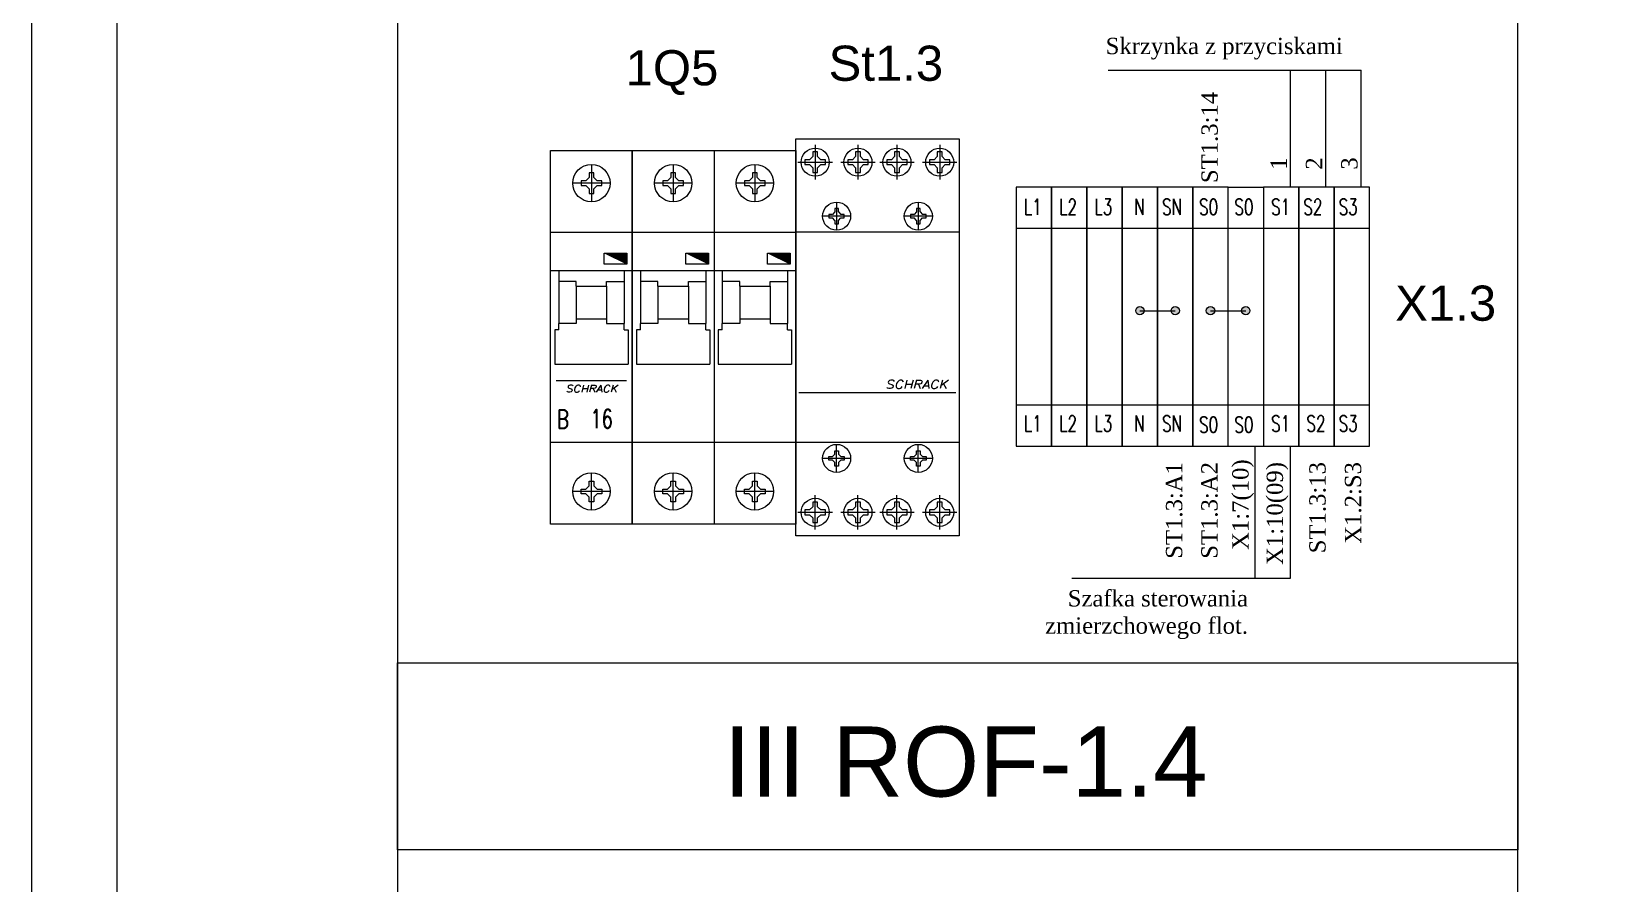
# Model space of a CAD drawing. Header units: millimetres. Extents: x 5687 to 64392, y -1898 to 18483.
# Drawn here: x 52484 to 57239, y 5592 to 8163 of the extents above; entities that cross this region are included whole.
import ezdxf
from ezdxf.enums import TextEntityAlignment as Align

# ---------------------------------------------------------------- set-up
doc = ezdxf.new("R2010")
doc.units = ezdxf.units.MM
doc.header["$LTSCALE"] = 0.3
doc.layers.get('0').update_dxf_attribs({"linetype": 'CONTINUOUS'})
doc.styles.add('Annotative', font='ARIAL.TTF')
doc.styles.add('logo', font='romand.shx', dxfattribs={"oblique": 15, "height": 1.5})
doc.styles.add('OPIS', font='simplex.shx', dxfattribs={"width": 0.7, "height": 4})
doc.styles.get("Standard").update_dxf_attribs({"font": 'romans.shx', "width": 0.7})

msp = doc.modelspace()

# ---------------------------------------------------------------- hatches: boundary and pattern name
at = {"lineweight": 9}
h = msp.add_hatch(dxfattribs=at)
h.set_pattern_fill('ANSI31', color=256, scale=3.522750000000001, angle=45, style=0)
h.set_pattern_definition([(90, (983225164.7864808, 997998260.6093762), (-11.18473125, 2.346622895998962e-15), [])])
h.paths.add_polyline_path([(54211.72962640188, 7494.161510584937), (54211.72962640188, 7460.825534162151), (54279.90345729757, 7460.825534162151), (54279.90345729757, 7494.161510584937)])
h = msp.add_hatch(dxfattribs=at)
h.set_pattern_fill('ANSI31', color=256, scale=3.522750000000001, angle=45, style=0)
h.set_pattern_definition([(90, (983225411.3789808, 997998260.6093762), (-11.18473125, 2.346622895998962e-15), [])])
h.paths.add_polyline_path([(54458.32212640214, 7494.161510584937), (54458.32212640214, 7460.825534162151), (54526.49595729736, 7460.825534162151), (54526.49595729736, 7494.161510584937)])
h = msp.add_hatch(dxfattribs=at)
h.set_pattern_fill('ANSI31', color=256, scale=3.522750000000001, angle=45, style=0)
h.set_pattern_definition([(90, (983225657.9714807, 997998260.6093762), (-11.18473125, 2.346622895998962e-15), [])])
h.paths.add_polyline_path([(54704.91462640217, 7494.161510584937), (54704.91462640217, 7460.825534162151), (54773.08845729762, 7460.825534162151), (54773.08845729762, 7494.161510584937)])
h = msp.add_hatch(color=256, dxfattribs=at)
h.dxf.hatch_style = 1
h.paths.add_polyline_path([(55815.51746804322, 7320.434425691793, 1), (55840.77716911383, 7320.434425691793, 1)])
h.paths.add_polyline_path([(55922.04542804309, 7320.434425691793, 1), (55947.30512911369, 7320.434425691793, 1)])
h = msp.add_hatch(color=256, dxfattribs=at)
h.dxf.hatch_style = 1
h.paths.add_polyline_path([(56028.57338804295, 7320.434425691793, 1), (56053.83308911402, 7320.434425691793, 1)])
h.paths.add_polyline_path([(56135.10134804327, 7320.434425691793, 1), (56160.36104911388, 7320.434425691793, 1)])

# ---------------------------------------------------------------- linework, layer by layer
for p, q in [((55732.27004598486, 8046.539089993257), (56495.82850773828, 8046.539089993257)), ((56282.77258773855, 7693.269471715143), (56282.77258773855, 8046.539089993257)), ((56389.30054773841, 7693.269471715143), (56389.30054773841, 8046.539089993257)), ((56495.82850773828, 7693.269471715143), (56495.82850773828, 8046.539089993257)), ((54049.89976045451, 6676.607651966242), (54049.89976045451, 7803.887651966241)), ((54049.89976045451, 7803.887651966241), (54296.49226045454, 7803.887651966241)), ((54296.49226045454, 7803.887651966241), (54296.49226045454, 6676.607651966242)), ((54296.49226045454, 6676.607651966242), (54296.49226045454, 7803.887651966241)), ((54296.49226045454, 7803.887651966241), (54543.08476045434, 7803.887651966241)), ((54543.08476045434, 7803.887651966241), (54543.08476045434, 6676.607651966242)), ((54543.08476045434, 7803.887651966241), (54789.6772604546, 7803.887651966241)), ((54789.6772604546, 7803.887651966241), (54789.6772604546, 6676.607651966242)), ((54841.22249885308, 7799.316026220647), (54841.22249885308, 7785.271096654691)), ((54848.47936386112, 7799.316026220647), (54841.22249885308, 7799.316026220647)), ((54848.47936386112, 7820.413133054466), (54848.47936386112, 7716.218519722806)), ((54855.73622865984, 7799.316026220647), (54848.47936386112, 7799.316026220647)), ((54855.73622865984, 7785.271096864668), (54855.73622865984, 7799.316026220647)), ((54970.21079203914, 7799.316026220647), (54970.21079203914, 7785.271096654691)), ((54977.46765704764, 7799.316026220647), (54970.21079203914, 7799.316026220647)), ((54977.46765704764, 7820.413133054466), (54977.46765704764, 7716.218519722806)), ((54984.7245218459, 7799.316026220647), (54977.46765704764, 7799.316026220647)), ((54984.7245218459, 7785.271096864668), (54984.7245218459, 7799.316026220647)), ((55087.81499885287, 7799.316026220647), (55087.81499885287, 7785.271096654691)), ((55095.07186386138, 7799.316026220647), (55087.81499885287, 7799.316026220647)), ((55095.07186386138, 7820.413133054466), (55095.07186386138, 7716.218519722806)), ((55102.32872865986, 7799.316026220647), (55095.07186386138, 7799.316026220647)), ((55102.32872865986, 7785.271096864668), (55102.32872865986, 7799.316026220647)), ((55216.80329203894, 7799.316026220647), (55216.80329203894, 7785.271096654691)), ((55224.06015704744, 7799.316026220647), (55216.80329203894, 7799.316026220647)), ((55224.06015704744, 7820.413133054466), (55224.06015704744, 7716.218519722806)), ((55231.31702184593, 7799.316026220647), (55224.06015704744, 7799.316026220647)), ((55231.31702184593, 7785.271096864668), (55231.31702184593, 7799.316026220647)), ((54173.19601045418, 7761.61465196624), (54173.19601045418, 7648.886651966237)), ((54419.78851045444, 7761.61465196624), (54419.78851045444, 7648.886651966237)), ((54666.38101045424, 7761.61465196624), (54666.38101045424, 7648.886651966237)), ((54796.38205719562, 7768.315826388625), (54900.57667052708, 7768.315826388625)), ((54817.47916381908, 7775.572691397039), (54817.47916381908, 7768.315826388625)), ((54831.52409359519, 7775.572691397039), (54817.47916381908, 7775.572691397039)), ((54817.47916381908, 7768.315826388625), (54817.47916381908, 7761.058961380233)), ((54817.47916381908, 7761.058961380233), (54831.52409359519, 7761.058961380233)), ((54841.22249906309, 7785.271096864668), (54831.52409359519, 7775.572691397039)), ((54841.22249906309, 7751.360555912604), (54831.52409359519, 7761.058961380233)), ((54855.73622865984, 7785.271096864668), (54865.43463412751, 7775.572691397039)), ((54855.73622865984, 7751.360555912604), (54865.43463412751, 7761.058961380233)), ((54879.47956369314, 7775.572691397039), (54865.43463412751, 7775.572691397039)), ((54865.43463412751, 7761.058961380233), (54879.47956369314, 7761.058961380233)), ((54879.47956369314, 7768.315826388625), (54879.47956369314, 7775.572691397039)), ((54879.47956369314, 7761.058961380233), (54879.47956369314, 7768.315826388625)), ((54925.37035038191, 7768.315826388625), (55029.56496371314, 7768.315826388625)), ((54946.46745700584, 7775.572691397039), (54946.46745700584, 7768.315826388625)), ((54960.51238678125, 7775.572691397039), (54946.46745700584, 7775.572691397039)), ((54946.46745700584, 7768.315826388625), (54946.46745700584, 7761.058961380233)), ((54946.46745700584, 7761.058961380233), (54960.51238678125, 7761.058961380233)), ((54970.21079224916, 7785.271096864668), (54960.51238678125, 7775.572691397039)), ((54970.21079224916, 7751.360555912604), (54960.51238678125, 7761.058961380233)), ((54984.7245218459, 7785.271096864668), (54994.42292731357, 7775.572691397039)), ((54984.7245218459, 7751.360555912604), (54994.42292731357, 7761.058961380233)), ((55008.46785687967, 7775.572691397039), (54994.42292731357, 7775.572691397039)), ((54994.42292731357, 7761.058961380233), (55008.46785687967, 7761.058961380233)), ((55008.46785687967, 7768.315826388625), (55008.46785687967, 7775.572691397039)), ((55008.46785687967, 7761.058961380233), (55008.46785687967, 7768.315826388625)), ((55042.97455719541, 7768.315826388625), (55147.16917052711, 7768.315826388625)), ((55064.07166381934, 7775.572691397039), (55064.07166381934, 7768.315826388625)), ((55078.11659359545, 7775.572691397039), (55064.07166381934, 7775.572691397039)), ((55064.07166381934, 7768.315826388625), (55064.07166381934, 7761.058961380233)), ((55064.07166381934, 7761.058961380233), (55078.11659359545, 7761.058961380233)), ((55087.81499906266, 7785.271096864668), (55078.11659359545, 7775.572691397039)), ((55087.81499906266, 7751.360555912604), (55078.11659359545, 7761.058961380233)), ((55102.32872865986, 7785.271096864668), (55112.0271341273, 7775.572691397039)), ((55102.32872865986, 7751.360555912604), (55112.0271341273, 7761.058961380233)), ((55126.0720636934, 7775.572691397039), (55112.0271341273, 7775.572691397039)), ((55112.0271341273, 7761.058961380233), (55126.0720636934, 7761.058961380233)), ((55126.0720636934, 7768.315826388625), (55126.0720636934, 7775.572691397039)), ((55126.0720636934, 7761.058961380233), (55126.0720636934, 7768.315826388625)), ((55171.96285038194, 7768.315826388625), (55276.1574637134, 7768.315826388625)), ((55193.0599570054, 7775.572691397039), (55193.0599570054, 7768.315826388625)), ((55207.10488678151, 7775.572691397039), (55193.0599570054, 7775.572691397039)), ((55193.0599570054, 7768.315826388625), (55193.0599570054, 7761.058961380233)), ((55193.0599570054, 7761.058961380233), (55207.10488678151, 7761.058961380233)), ((55216.80329224918, 7785.271096864668), (55207.10488678151, 7775.572691397039)), ((55216.80329224918, 7751.360555912604), (55207.10488678151, 7761.058961380233)), ((55231.31702184593, 7785.271096864668), (55241.01542731337, 7775.572691397039)), ((55231.31702184593, 7751.360555912604), (55241.01542731337, 7761.058961380233)), ((55255.06035687946, 7775.572691397039), (55241.01542731337, 7775.572691397039)), ((55241.01542731337, 7761.058961380233), (55255.06035687946, 7761.058961380233)), ((55255.06035687946, 7768.315826388625), (55255.06035687946, 7775.572691397039)), ((55255.06035687946, 7761.058961380233), (55255.06035687946, 7768.315826388625)), ((54229.5600104547, 7705.250651966253), (54116.83201045435, 7705.250651966253)), ((54156.24074018825, 7712.507516974645), (54142.19581062216, 7712.507516974645)), ((54142.19581062216, 7712.507516974645), (54142.19581062216, 7705.250651966253)), ((54142.19581062216, 7705.250651966253), (54142.19581062216, 7697.993786957839)), ((54165.93914565616, 7722.205922442274), (54156.24074018825, 7712.507516974645)), ((54165.93914565616, 7736.25085200823), (54165.93914565616, 7722.205922442274)), ((54173.19601045418, 7736.25085200823), (54165.93914565616, 7736.25085200823)), ((54180.45287546291, 7736.25085200823), (54173.19601045418, 7736.25085200823)), ((54180.45287546291, 7722.205922232297), (54180.45287546291, 7736.25085200823)), ((54180.4528752529, 7722.205922442274), (54190.15128072057, 7712.507516974645)), ((54204.19621049621, 7712.507516974645), (54190.15128072057, 7712.507516974645)), ((54204.19621049621, 7705.250651966253), (54204.19621049621, 7712.507516974645)), ((54204.19621049621, 7697.993786957839), (54204.19621049621, 7705.250651966253)), ((54476.1525104545, 7705.250651966253), (54363.42451045461, 7705.250651966253)), ((54402.83324018851, 7712.507516974645), (54388.78831062242, 7712.507516974645)), ((54388.78831062242, 7712.507516974645), (54388.78831062242, 7705.250651966253)), ((54388.78831062242, 7705.250651966253), (54388.78831062242, 7697.993786957839)), ((54412.53164565595, 7722.205922442274), (54402.83324018851, 7712.507516974645)), ((54412.53164565595, 7736.25085200823), (54412.53164565595, 7722.205922442274)), ((54419.78851045444, 7736.25085200823), (54412.53164565595, 7736.25085200823)), ((54427.04537546294, 7736.25085200823), (54419.78851045444, 7736.25085200823)), ((54427.04537546294, 7722.205922232297), (54427.04537546294, 7736.25085200823)), ((54427.04537525316, 7722.205922442274), (54436.74378072037, 7712.507516974645)), ((54450.78871049648, 7712.507516974645), (54436.74378072037, 7712.507516974645)), ((54450.78871049648, 7705.250651966253), (54450.78871049648, 7712.507516974645)), ((54450.78871049648, 7697.993786957839), (54450.78871049648, 7705.250651966253)), ((54722.74501045453, 7705.250651966253), (54610.01701045418, 7705.250651966253)), ((54635.38081062221, 7712.507516974645), (54635.38081062221, 7705.250651966253)), ((54649.42574018831, 7712.507516974645), (54635.38081062221, 7712.507516974645)), ((54635.38081062221, 7705.250651966253), (54635.38081062221, 7697.993786957839)), ((54659.12414565598, 7722.205922442274), (54649.42574018831, 7712.507516974645)), ((54666.38101045424, 7736.25085200823), (54659.12414565598, 7736.25085200823)), ((54659.12414565598, 7736.25085200823), (54659.12414565598, 7722.205922442274)), ((54673.63787546274, 7736.25085200823), (54666.38101045424, 7736.25085200823)), ((54673.63787546274, 7722.205922232297), (54673.63787546274, 7736.25085200823)), ((54673.63787525272, 7722.205922442274), (54683.33628072063, 7712.507516974645)), ((54697.38121049674, 7712.507516974645), (54683.33628072063, 7712.507516974645)), ((54697.38121049674, 7705.250651966253), (54697.38121049674, 7712.507516974645)), ((54697.38121049674, 7697.993786957839), (54697.38121049674, 7705.250651966253)), ((54841.22249885308, 7751.360556122581), (54841.22249885308, 7737.315626346648)), ((54841.22249885308, 7737.315626346648), (54848.47936386112, 7737.315626346648)), ((54848.47936386112, 7737.315626346648), (54855.73622865984, 7737.315626346648)), ((54855.73622865984, 7737.315626346648), (54855.73622865984, 7751.360555912604)), ((54970.21079203914, 7751.360556122581), (54970.21079203914, 7737.315626346648)), ((54970.21079203914, 7737.315626346648), (54977.46765704764, 7737.315626346648)), ((54977.46765704764, 7737.315626346648), (54984.7245218459, 7737.315626346648)), ((54984.7245218459, 7737.315626346648), (54984.7245218459, 7751.360555912604)), ((55087.81499885287, 7751.360556122581), (55087.81499885287, 7737.315626346648)), ((55087.81499885287, 7737.315626346648), (55095.07186386138, 7737.315626346648)), ((55095.07186386138, 7737.315626346648), (55102.32872865986, 7737.315626346648)), ((55102.32872865986, 7737.315626346648), (55102.32872865986, 7751.360555912604)), ((55216.80329203894, 7751.360556122581), (55216.80329203894, 7737.315626346648)), ((55216.80329203894, 7737.315626346648), (55224.06015704744, 7737.315626346648)), ((55224.06015704744, 7737.315626346648), (55231.31702184593, 7737.315626346648)), ((55231.31702184593, 7737.315626346648), (55231.31702184593, 7751.360555912604)), ((54142.19581062216, 7697.993786957839), (54156.24074018825, 7697.993786957839)), ((54165.93914565616, 7688.295381490203), (54156.24074018825, 7697.993786957839)), ((54165.93914565616, 7688.295381490203), (54165.93914565616, 7674.250452134231)), ((54165.93914565616, 7674.250452134231), (54173.19601045418, 7674.250452134231)), ((54173.19601045418, 7674.250452134231), (54180.45287546291, 7674.250452134231)), ((54180.4528752529, 7688.295381490203), (54190.15128072057, 7697.993786957839)), ((54180.45287546291, 7674.250452134231), (54180.45287546291, 7688.295381700187)), ((54190.15128072057, 7697.993786957839), (54204.19621049621, 7697.993786957839)), ((54388.78831062242, 7697.993786957839), (54402.83324018851, 7697.993786957839)), ((54412.53164565595, 7688.295381490203), (54402.83324018851, 7697.993786957839)), ((54412.53164565595, 7688.295381490203), (54412.53164565595, 7674.250452134231)), ((54412.53164565595, 7674.250452134231), (54419.78851045444, 7674.250452134231)), ((54419.78851045444, 7674.250452134231), (54427.04537546294, 7674.250452134231)), ((54427.04537525316, 7688.295381490203), (54436.74378072037, 7697.993786957839)), ((54427.04537546294, 7674.250452134231), (54427.04537546294, 7688.295381700187)), ((54436.74378072037, 7697.993786957839), (54450.78871049648, 7697.993786957839)), ((54635.38081062221, 7697.993786957839), (54649.42574018831, 7697.993786957839)), ((54659.12414565598, 7688.295381490203), (54649.42574018831, 7697.993786957839)), ((54659.12414565598, 7688.295381490203), (54659.12414565598, 7674.250452134231)), ((54659.12414565598, 7674.250452134231), (54666.38101045424, 7674.250452134231)), ((54666.38101045424, 7674.250452134231), (54673.63787546274, 7674.250452134231)), ((54673.63787525272, 7688.295381490203), (54683.33628072063, 7697.993786957839)), ((54673.63787546274, 7674.250452134231), (54673.63787546274, 7688.295381700187)), ((54683.33628072063, 7697.993786957839), (54697.38121049674, 7697.993786957839)), ((56094.41574383699, 7693.269471715143), (56200.94370383685, 7693.269471715143)), ((54900.25317486454, 7611.047871266845), (54889.71626129057, 7611.047871266845)), ((54889.71626129057, 7611.047871266845), (54889.71626129057, 7605.603560631545)), ((54907.52919997656, 7618.323896379097), (54900.25317486454, 7611.047871266845)), ((54907.52919997656, 7628.860809952977), (54907.52919997656, 7618.323896379097)), ((54912.9735104545, 7628.860809952977), (54907.52919997656, 7628.860809952977)), ((54912.9735104545, 7647.889468431345), (54912.9735104545, 7563.317652831738)), ((54918.41782108982, 7628.860809952977), (54912.9735104545, 7628.860809952977)), ((54918.41782108982, 7618.323896221398), (54918.41782108982, 7628.860809952977)), ((54918.41782093243, 7618.323896379097), (54925.69384604422, 7611.047871266845)), ((54936.23075977582, 7611.047871266845), (54925.69384604422, 7611.047871266845)), ((54936.23075977582, 7605.603560631545), (54936.23075977582, 7611.047871266845)), ((55146.84567486434, 7611.047871266845), (55136.30876129036, 7611.047871266845)), ((55136.30876129036, 7611.047871266845), (55136.30876129036, 7605.603560631545)), ((55154.12169997636, 7618.323896379097), (55146.84567486434, 7611.047871266845)), ((55154.12169997636, 7628.860809952977), (55154.12169997636, 7618.323896379097)), ((55159.56601045452, 7628.860809952977), (55154.12169997636, 7628.860809952977)), ((55159.56601045452, 7647.889468431345), (55159.56601045452, 7563.317652831738)), ((55165.01032109009, 7628.860809952977), (55159.56601045452, 7628.860809952977)), ((55165.01032109009, 7618.323896221398), (55165.01032109009, 7628.860809952977)), ((55165.01032093246, 7618.323896379097), (55172.28634604448, 7611.047871266845)), ((55182.82325977561, 7611.047871266845), (55172.28634604448, 7611.047871266845)), ((55182.82325977561, 7605.603560631545), (55182.82325977561, 7611.047871266845)), ((54955.25941825434, 7605.603560631545), (54870.68760265465, 7605.603560631545)), ((54889.71626129057, 7605.603560631545), (54889.71626129057, 7600.159249996261)), ((54889.71626129057, 7600.159249996261), (54900.25317486454, 7600.159249996261)), ((54907.52919997656, 7592.883224883979), (54900.25317486454, 7600.159249996261)), ((54907.52919997656, 7592.883224883979), (54907.52919997656, 7582.346311467376)), ((54907.52919997656, 7582.346311467376), (54912.9735104545, 7582.346311467376)), ((54912.9735104545, 7582.346311467376), (54918.41782108982, 7582.346311467376)), ((54918.41782093243, 7592.883224883979), (54925.69384604422, 7600.159249996261)), ((54918.41782108982, 7582.346311467376), (54918.41782108982, 7592.883225041671)), ((54925.69384604422, 7600.159249996261), (54936.23075977582, 7600.159249996261)), ((54936.23075977582, 7600.159249996261), (54936.23075977582, 7605.603560631545)), ((55201.8519182546, 7605.603560631545), (55117.28010265421, 7605.603560631545)), ((55136.30876129036, 7605.603560631545), (55136.30876129036, 7600.159249996261)), ((55136.30876129036, 7600.159249996261), (55146.84567486434, 7600.159249996261)), ((55154.12169997636, 7592.883224883979), (55146.84567486434, 7600.159249996261)), ((55154.12169997636, 7592.883224883979), (55154.12169997636, 7582.346311467376)), ((55154.12169997636, 7582.346311467376), (55159.56601045452, 7582.346311467376)), ((55159.56601045452, 7582.346311467376), (55165.01032109009, 7582.346311467376)), ((55165.01032093246, 7592.883224883979), (55172.28634604448, 7600.159249996261)), ((55165.01032109009, 7582.346311467376), (55165.01032109009, 7592.883225041671)), ((55172.28634604448, 7600.159249996261), (55182.82325977561, 7600.159249996261)), ((55182.82325977561, 7600.159249996261), (55182.82325977561, 7605.603560631545)), ((55455.24798383712, 7568.98685171513), (55561.77594383698, 7568.98685171513)), ((55561.77594383698, 7568.98685171513), (55668.30390383684, 7568.98685171513)), ((55668.30390383684, 7568.98685171513), (55774.83186383717, 7568.98685171513)), ((55774.83186383717, 7568.98685171513), (55881.35982383703, 7568.98685171513)), ((55881.35982383703, 7568.98685171513), (55987.88778383713, 7568.98685171513)), ((55987.88778383713, 7568.98685171513), (56094.41574383699, 7568.98685171513)), ((56094.41574383699, 7568.98685171513), (56200.94370383685, 7568.98685171513)), ((56200.94370383685, 7568.98685171513), (56307.47166383718, 7568.98685171513)), ((56307.47166383718, 7568.98685171513), (56413.99962383704, 7568.98685171513)), ((56413.99962383704, 7568.98685171513), (56520.5275838369, 7568.98685171513)), ((54049.89976045451, 7557.5527870923), (54296.49226045454, 7557.5527870923)), ((54296.49226045454, 7557.5527870923), (54543.08476045434, 7557.5527870923)), ((54543.08476045434, 7557.5527870923), (54789.6772604546, 7557.5527870923)), ((55036.26976045439, 7557.295151966446), (54789.6772604546, 7557.295151966446)), ((55282.86226045442, 7557.295151966446), (55036.26976045439, 7557.295151966446)), ((54049.8997606643, 7441.748951924241), (54296.49226045454, 7441.748951924241)), ((54074.55901045431, 7441.748951924241), (54074.55901045431, 7281.674210312322)), ((54271.83301045452, 7441.748951924241), (54271.83301045452, 7281.674210312322)), ((54296.49226066456, 7441.748951924241), (54543.08476045434, 7441.748951924241)), ((54321.15151045457, 7441.748951924241), (54321.15151045457, 7281.674210312322)), ((54518.42551045431, 7441.748951924241), (54518.42551045431, 7281.674210312322)), ((54543.08476066435, 7441.748951924241), (54789.6772604546, 7441.748951924241)), ((54567.74401045436, 7441.748951924241), (54567.74401045436, 7281.674210312322)), ((54765.01801045457, 7441.748951924241), (54765.01801045457, 7281.674210312322)), ((54127.40026045436, 7408.493210312325), (54074.55901045431, 7408.493210312325)), ((54127.40026045436, 7394.402210312317), (54127.40026045436, 7408.493210312325)), ((54127.40026045436, 7394.402210312317), (54127.40026045436, 7295.765210312322)), ((54127.40026045436, 7394.402210312317), (54218.99176045423, 7394.402210312317)), ((54218.99176045423, 7394.402210312317), (54218.99176045423, 7408.493210312325)), ((54218.99176045423, 7408.493210312325), (54271.83301045452, 7408.493210312325)), ((54218.99176045423, 7394.402210312317), (54218.99176045423, 7295.765210312322)), ((54373.99276045462, 7408.493210312325), (54321.15151045457, 7408.493210312325)), ((54373.99276045462, 7394.402210312317), (54373.99276045462, 7408.493210312325)), ((54373.99276045462, 7394.402210312317), (54373.99276045462, 7295.765210312322)), ((54373.99276045462, 7394.402210312317), (54465.58426045449, 7394.402210312317)), ((54465.58426045449, 7394.402210312317), (54465.58426045449, 7408.493210312325)), ((54465.58426045449, 7408.493210312325), (54518.42551045431, 7408.493210312325)), ((54465.58426045449, 7394.402210312317), (54465.58426045449, 7295.765210312322)), ((54620.58526045419, 7408.493210312325), (54567.74401045436, 7408.493210312325)), ((54620.58526045419, 7394.402210312317), (54620.58526045419, 7408.493210312325)), ((54620.58526045419, 7394.402210312317), (54712.17676045452, 7394.402210312317)), ((54620.58526045419, 7394.402210312317), (54620.58526045419, 7295.765210312322)), ((54712.17676045452, 7408.493210312325), (54765.01801045457, 7408.493210312325)), ((54712.17676045452, 7394.402210312317), (54712.17676045452, 7408.493210312325)), ((54712.17676045452, 7394.402210312317), (54712.17676045452, 7295.765210312322)), ((54127.40026045436, 7281.674210312322), (54074.55901045431, 7281.674210312322)), ((54074.55901045431, 7262.911559283672), (54074.55901045431, 7281.674210312322)), ((54127.40026045436, 7295.765210312322), (54127.40026045436, 7281.674210312322)), ((54127.40026045436, 7295.765210312322), (54218.99176045423, 7295.765210312322)), ((54218.99176045423, 7295.765210312322), (54218.99176045423, 7281.674210312322)), ((54218.99176045423, 7281.674210312322), (54271.83301045452, 7281.674210312322)), ((54271.83301045452, 7262.911559283672), (54271.83301045452, 7281.674210312322)), ((54373.99276045462, 7281.674210312322), (54321.15151045457, 7281.674210312322)), ((54321.15151045457, 7262.911559283672), (54321.15151045457, 7281.674210312322)), ((54373.99276045462, 7295.765210312322), (54373.99276045462, 7281.674210312322)), ((54373.99276045462, 7295.765210312322), (54465.58426045449, 7295.765210312322)), ((54465.58426045449, 7295.765210312322), (54465.58426045449, 7281.674210312322)), ((54465.58426045449, 7281.674210312322), (54518.42551045431, 7281.674210312322)), ((54518.42551045431, 7262.911559283672), (54518.42551045431, 7281.674210312322)), ((54567.74401045436, 7262.911559283672), (54567.74401045436, 7281.674210312322)), ((54620.58526045419, 7281.674210312322), (54567.74401045436, 7281.674210312322)), ((54620.58526045419, 7295.765210312322), (54712.17676045452, 7295.765210312322)), ((54620.58526045419, 7295.765210312322), (54620.58526045419, 7281.674210312322)), ((54712.17676045452, 7295.765210312322), (54712.17676045452, 7281.674210312322)), ((54712.17676045452, 7281.674210312322), (54765.01801045457, 7281.674210312322)), ((54765.01801045457, 7262.911559283672), (54765.01801045457, 7281.674210312322)), ((55828.14731857865, 7320.434425691801), (55934.67527857851, 7320.434425691801)), ((56041.2032385786, 7320.434425691801), (56147.73119857846, 7320.434425691801)), ((54062.22938545453, 7262.911559283672), (54062.22938545453, 7159.337415127051)), ((54074.55901045431, 7262.911559283672), (54062.22938545453, 7262.911559283672)), ((54271.83301045452, 7262.911559283672), (54284.1626354543, 7262.911559283672)), ((54284.1626354543, 7262.911559283672), (54284.1626354543, 7159.337415127051)), ((54308.82188545432, 7262.911559283672), (54308.82188545432, 7159.337415127051)), ((54321.15151045457, 7262.911559283672), (54308.82188545432, 7262.911559283672)), ((54518.42551045431, 7262.911559283672), (54530.75513545456, 7262.911559283672)), ((54530.75513545456, 7262.911559283672), (54530.75513545456, 7159.337415127051)), ((54555.41438545458, 7262.911559283672), (54555.41438545458, 7159.337415127051)), ((54567.74401045436, 7262.911559283672), (54555.41438545458, 7262.911559283672)), ((54765.01801045457, 7262.911559283672), (54777.34763545435, 7262.911559283672)), ((54777.34763545435, 7262.911559283672), (54777.34763545435, 7159.337415127051)), ((54062.22938545453, 7159.337415127051), (54284.1626354543, 7159.337414917081)), ((54308.82188545432, 7159.337415127051), (54530.75513545456, 7159.337414917081)), ((54555.41438545458, 7159.337415127051), (54777.34763545435, 7159.337414917081)), ((54066.73330602035, 7109.455475768136), (54279.30833291411, 7109.455475558181)), ((54798.9170778355, 7073.237531513445), (55025.99076985693, 7073.237531513445)), ((55025.99076985693, 7073.237531513445), (55272.58326985696, 7073.237531513445)), ((55455.24798383712, 7036.34705171514), (55561.77594383698, 7036.34705171514)), ((55561.77594383698, 7036.34705171514), (55668.30390383684, 7036.34705171514)), ((55668.30390383684, 7036.34705171514), (55774.83186383717, 7036.34705171514)), ((55774.83186383717, 7036.34705171514), (55881.35982383703, 7036.34705171514)), ((55881.35982383703, 7036.34705171514), (55987.88778383713, 7036.34705171514)), ((55987.88778383713, 7036.34705171514), (56094.41574383699, 7036.34705171514)), ((56094.41574383699, 7036.34705171514), (56200.94370383685, 7036.34705171514)), ((56200.94370383685, 7036.34705171514), (56307.47166383718, 7036.34705171514)), ((56307.47166383718, 7036.34705171514), (56413.99962383704, 7036.34705171514)), ((56413.99962383704, 7036.34705171514), (56520.5275838369, 7036.34705171514)), ((54296.49226045454, 6923.200151966241), (54049.89976045451, 6923.200151966241)), ((54543.08476045434, 6923.200151966241), (54296.49226045454, 6923.200151966241)), ((54789.6772604546, 6923.200151966241), (54543.08476045434, 6923.200151966241)), ((55036.26976045439, 6923.200151966437), (54789.6772604546, 6923.200151966437)), ((54907.52919997656, 6898.148992465107), (54912.9735104545, 6898.148992465107)), ((54907.52919997656, 6887.612079048504), (54907.52919997656, 6898.148992465107)), ((54912.9735104545, 6832.605835501145), (54912.9735104545, 6917.17765110073)), ((54912.9735104545, 6898.148992465107), (54918.41782108982, 6898.148992465107)), ((54918.41782108982, 6898.148992465107), (54918.41782108982, 6887.612078890812)), ((55282.86226045442, 6923.200151966437), (55036.26976045439, 6923.200151966437)), ((55154.12169997636, 6898.148992465107), (55159.56601045452, 6898.148992465107)), ((55154.12169997636, 6887.612079048504), (55154.12169997636, 6898.148992465107)), ((55159.56601045452, 6832.605835501145), (55159.56601045452, 6917.17765110073)), ((55159.56601045452, 6898.148992465107), (55165.01032109009, 6898.148992465107)), ((55165.01032109009, 6898.148992465107), (55165.01032109009, 6887.612078890812)), ((56094.41574383699, 6912.064431715142), (56200.94370383685, 6912.064431715142)), ((56176.24462773846, 6513.508788467017), (56176.24462773846, 6912.064431715142)), ((56282.77258773855, 6513.508788467017), (56282.77258773855, 6912.064431715142)), ((54955.25941825434, 6874.891743300937), (54870.68760265465, 6874.891743300937)), ((54889.71626129057, 6874.891743300937), (54889.71626129057, 6880.336053936222)), ((54889.71626129057, 6880.336053936222), (54900.25317486454, 6880.336053936222)), ((54889.71626129057, 6869.447432665645), (54889.71626129057, 6874.891743300937)), ((54900.25317486454, 6869.447432665645), (54889.71626129057, 6869.447432665645)), ((54907.52919997656, 6887.612079048504), (54900.25317486454, 6880.336053936222)), ((54907.52919997656, 6862.171407553386), (54900.25317486454, 6869.447432665645)), ((54907.52919997656, 6851.634493979513), (54907.52919997656, 6862.171407553386)), ((54912.9735104545, 6851.634493979513), (54907.52919997656, 6851.634493979513)), ((54918.41782108982, 6851.634493979513), (54912.9735104545, 6851.634493979513)), ((54918.41782093243, 6887.612079048504), (54925.69384604422, 6880.336053936222)), ((54918.41782093243, 6862.171407553386), (54925.69384604422, 6869.447432665645)), ((54918.41782108982, 6862.171407711085), (54918.41782108982, 6851.634493979513)), ((54925.69384604422, 6880.336053936222), (54936.23075977582, 6880.336053936222)), ((54936.23075977582, 6869.447432665645), (54925.69384604422, 6869.447432665645)), ((54936.23075977582, 6880.336053936222), (54936.23075977582, 6874.891743300937)), ((54936.23075977582, 6874.891743300937), (54936.23075977582, 6869.447432665645)), ((55201.8519182546, 6874.891743300937), (55117.28010265421, 6874.891743300937)), ((55136.30876129036, 6874.891743300937), (55136.30876129036, 6880.336053936222)), ((55136.30876129036, 6880.336053936222), (55146.84567486434, 6880.336053936222)), ((55136.30876129036, 6869.447432665645), (55136.30876129036, 6874.891743300937)), ((55146.84567486434, 6869.447432665645), (55136.30876129036, 6869.447432665645)), ((55154.12169997636, 6887.612079048504), (55146.84567486434, 6880.336053936222)), ((55154.12169997636, 6862.171407553386), (55146.84567486434, 6869.447432665645)), ((55154.12169997636, 6851.634493979513), (55154.12169997636, 6862.171407553386)), ((55159.56601045452, 6851.634493979513), (55154.12169997636, 6851.634493979513)), ((55165.01032109009, 6851.634493979513), (55159.56601045452, 6851.634493979513)), ((55165.01032093246, 6887.612079048504), (55172.28634604448, 6880.336053936222)), ((55165.01032093246, 6862.171407553386), (55172.28634604448, 6869.447432665645)), ((55165.01032109009, 6862.171407711085), (55165.01032109009, 6851.634493979513)), ((55172.28634604448, 6880.336053936222), (55182.82325977561, 6880.336053936222)), ((55182.82325977561, 6869.447432665645), (55172.28634604448, 6869.447432665645)), ((55182.82325977561, 6880.336053936222), (55182.82325977561, 6874.891743300937)), ((55182.82325977561, 6874.891743300937), (55182.82325977561, 6869.447432665645)), ((54165.93914565616, 6806.244851798252), (54173.19601045418, 6806.244851798252)), ((54165.93914565616, 6792.19992244228), (54165.93914565616, 6806.244851798252)), ((54173.19601045418, 6718.88065196625), (54173.19601045418, 6831.608651966246)), ((54173.19601045418, 6806.244851798252), (54180.45287546291, 6806.244851798252)), ((54180.45287546291, 6806.244851798252), (54180.45287546291, 6792.199922232303)), ((54412.53164565595, 6806.244851798252), (54419.78851045444, 6806.244851798252)), ((54412.53164565595, 6792.19992244228), (54412.53164565595, 6806.244851798252)), ((54419.78851045444, 6718.88065196625), (54419.78851045444, 6831.608651966246)), ((54419.78851045444, 6806.244851798252), (54427.04537546294, 6806.244851798252)), ((54427.04537546294, 6806.244851798252), (54427.04537546294, 6792.199922232303)), ((54659.12414565598, 6792.19992244228), (54659.12414565598, 6806.244851798252)), ((54659.12414565598, 6806.244851798252), (54666.38101045424, 6806.244851798252)), ((54666.38101045424, 6718.88065196625), (54666.38101045424, 6831.608651966246)), ((54666.38101045424, 6806.244851798252), (54673.63787546274, 6806.244851798252)), ((54673.63787546274, 6806.244851798252), (54673.63787546274, 6792.199922232303)), ((54229.5600104547, 6775.24465196623), (54116.83201045435, 6775.24465196623)), ((54142.19581062216, 6775.24465196623), (54142.19581062216, 6782.501516974644)), ((54142.19581062216, 6782.501516974644), (54156.24074018825, 6782.501516974644)), ((54142.19581062216, 6767.987786957845), (54142.19581062216, 6775.24465196623)), ((54156.24074018825, 6767.987786957845), (54142.19581062216, 6767.987786957845)), ((54165.93914565616, 6792.19992244228), (54156.24074018825, 6782.501516974644)), ((54165.93914565616, 6758.289381490209), (54156.24074018825, 6767.987786957845)), ((54165.93914565616, 6744.24445192426), (54165.93914565616, 6758.289381490209)), ((54180.4528752529, 6792.19992244228), (54190.15128072057, 6782.501516974644)), ((54180.4528752529, 6758.289381490209), (54190.15128072057, 6767.987786957845)), ((54180.45287546291, 6758.289381700186), (54180.45287546291, 6744.24445192426)), ((54190.15128072057, 6782.501516974644), (54204.19621049621, 6782.501516974644)), ((54204.19621049621, 6767.987786957845), (54190.15128072057, 6767.987786957845)), ((54204.19621049621, 6782.501516974644), (54204.19621049621, 6775.24465196623)), ((54204.19621049621, 6775.24465196623), (54204.19621049621, 6767.987786957845)), ((54476.1525104545, 6775.24465196623), (54363.42451045461, 6775.24465196623)), ((54388.78831062242, 6775.24465196623), (54388.78831062242, 6782.501516974644)), ((54388.78831062242, 6782.501516974644), (54402.83324018851, 6782.501516974644)), ((54388.78831062242, 6767.987786957845), (54388.78831062242, 6775.24465196623)), ((54402.83324018851, 6767.987786957845), (54388.78831062242, 6767.987786957845)), ((54412.53164565595, 6792.19992244228), (54402.83324018851, 6782.501516974644)), ((54412.53164565595, 6758.289381490209), (54402.83324018851, 6767.987786957845)), ((54412.53164565595, 6744.24445192426), (54412.53164565595, 6758.289381490209)), ((54427.04537525316, 6792.19992244228), (54436.74378072037, 6782.501516974644)), ((54427.04537525316, 6758.289381490209), (54436.74378072037, 6767.987786957845)), ((54427.04537546294, 6758.289381700186), (54427.04537546294, 6744.24445192426)), ((54436.74378072037, 6782.501516974644), (54450.78871049648, 6782.501516974644)), ((54450.78871049648, 6767.987786957845), (54436.74378072037, 6767.987786957845)), ((54450.78871049648, 6782.501516974644), (54450.78871049648, 6775.24465196623)), ((54450.78871049648, 6775.24465196623), (54450.78871049648, 6767.987786957845)), ((54722.74501045453, 6775.24465196623), (54610.01701045418, 6775.24465196623)), ((54635.38081062221, 6782.501516974644), (54649.42574018831, 6782.501516974644)), ((54635.38081062221, 6775.24465196623), (54635.38081062221, 6782.501516974644)), ((54635.38081062221, 6767.987786957845), (54635.38081062221, 6775.24465196623)), ((54649.42574018831, 6767.987786957845), (54635.38081062221, 6767.987786957845)), ((54659.12414565598, 6792.19992244228), (54649.42574018831, 6782.501516974644)), ((54659.12414565598, 6758.289381490209), (54649.42574018831, 6767.987786957845)), ((54659.12414565598, 6744.24445192426), (54659.12414565598, 6758.289381490209)), ((54673.63787525272, 6792.19992244228), (54683.33628072063, 6782.501516974644)), ((54673.63787525272, 6758.289381490209), (54683.33628072063, 6767.987786957845)), ((54673.63787546274, 6758.289381700186), (54673.63787546274, 6744.24445192426)), ((54683.33628072063, 6782.501516974644), (54697.38121049674, 6782.501516974644)), ((54697.38121049674, 6767.987786957845), (54683.33628072063, 6767.987786957845)), ((54697.38121049674, 6782.501516974644), (54697.38121049674, 6775.24465196623)), ((54697.38121049674, 6775.24465196623), (54697.38121049674, 6767.987786957845)), ((54848.47936386112, 6660.082170878017), (54848.47936386112, 6764.276784209684)), ((54977.46765704764, 6660.082170878017), (54977.46765704764, 6764.276784209684)), ((55095.07186386138, 6660.082170878017), (55095.07186386138, 6764.276784209684)), ((55224.06015704744, 6660.082170878017), (55224.06015704744, 6764.276784209684)), ((54173.19601045418, 6744.24445192426), (54165.93914565616, 6744.24445192426)), ((54180.45287546291, 6744.24445192426), (54173.19601045418, 6744.24445192426)), ((54419.78851045444, 6744.24445192426), (54412.53164565595, 6744.24445192426)), ((54427.04537546294, 6744.24445192426), (54419.78851045444, 6744.24445192426)), ((54666.38101045424, 6744.24445192426), (54659.12414565598, 6744.24445192426)), ((54673.63787546274, 6744.24445192426), (54666.38101045424, 6744.24445192426)), ((54796.38205719562, 6712.179477543843), (54900.57667052708, 6712.179477543843)), ((54817.47916381908, 6719.43634255225), (54817.47916381908, 6712.179477543843)), ((54831.52409359519, 6719.43634255225), (54817.47916381908, 6719.43634255225)), ((54817.47916381908, 6712.179477543843), (54817.47916381908, 6704.922612535451)), ((54841.22249906309, 6729.134748019878), (54831.52409359519, 6719.43634255225)), ((54841.22249885308, 6743.179677375865), (54841.22249885308, 6729.134747809909)), ((54848.47936386112, 6743.179677375865), (54841.22249885308, 6743.179677375865)), ((54855.73622865984, 6743.179677375865), (54848.47936386112, 6743.179677375865)), ((54855.73622865984, 6729.134748019878), (54855.73622865984, 6743.179677375865)), ((54855.73622865984, 6729.134748019878), (54865.43463412751, 6719.43634255225)), ((54879.47956369314, 6719.43634255225), (54865.43463412751, 6719.43634255225)), ((54879.47956369314, 6712.179477543843), (54879.47956369314, 6719.43634255225)), ((54879.47956369314, 6704.922612535451), (54879.47956369314, 6712.179477543843)), ((54925.37035038191, 6712.179477543843), (55029.56496371314, 6712.179477543843)), ((54946.46745700584, 6719.43634255225), (54946.46745700584, 6712.179477543843)), ((54960.51238678125, 6719.43634255225), (54946.46745700584, 6719.43634255225)), ((54946.46745700584, 6712.179477543843), (54946.46745700584, 6704.922612535451)), ((54970.21079224916, 6729.134748019878), (54960.51238678125, 6719.43634255225)), ((54970.21079203914, 6743.179677375865), (54970.21079203914, 6729.134747809909)), ((54977.46765704764, 6743.179677375865), (54970.21079203914, 6743.179677375865)), ((54984.7245218459, 6743.179677375865), (54977.46765704764, 6743.179677375865)), ((54984.7245218459, 6729.134748019878), (54984.7245218459, 6743.179677375865)), ((54984.7245218459, 6729.134748019878), (54994.42292731357, 6719.43634255225)), ((55008.46785687967, 6719.43634255225), (54994.42292731357, 6719.43634255225)), ((55008.46785687967, 6712.179477543843), (55008.46785687967, 6719.43634255225)), ((55008.46785687967, 6704.922612535451), (55008.46785687967, 6712.179477543843)), ((55042.97455719541, 6712.179477543843), (55147.16917052711, 6712.179477543843)), ((55064.07166381934, 6719.43634255225), (55064.07166381934, 6712.179477543843)), ((55078.11659359545, 6719.43634255225), (55064.07166381934, 6719.43634255225)), ((55064.07166381934, 6712.179477543843), (55064.07166381934, 6704.922612535451)), ((55087.81499906266, 6729.134748019878), (55078.11659359545, 6719.43634255225)), ((55087.81499885287, 6743.179677375865), (55087.81499885287, 6729.134747809909)), ((55095.07186386138, 6743.179677375865), (55087.81499885287, 6743.179677375865)), ((55102.32872865986, 6743.179677375865), (55095.07186386138, 6743.179677375865)), ((55102.32872865986, 6729.134748019878), (55102.32872865986, 6743.179677375865)), ((55102.32872865986, 6729.134748019878), (55112.0271341273, 6719.43634255225)), ((55126.0720636934, 6719.43634255225), (55112.0271341273, 6719.43634255225)), ((55126.0720636934, 6712.179477543843), (55126.0720636934, 6719.43634255225)), ((55126.0720636934, 6704.922612535451), (55126.0720636934, 6712.179477543843)), ((55171.96285038194, 6712.179477543843), (55276.1574637134, 6712.179477543843)), ((55193.0599570054, 6719.43634255225), (55193.0599570054, 6712.179477543843)), ((55207.10488678151, 6719.43634255225), (55193.0599570054, 6719.43634255225)), ((55193.0599570054, 6712.179477543843), (55193.0599570054, 6704.922612535451)), ((55216.80329224918, 6729.134748019878), (55207.10488678151, 6719.43634255225)), ((55216.80329203894, 6743.179677375865), (55216.80329203894, 6729.134747809909)), ((55224.06015704744, 6743.179677375865), (55216.80329203894, 6743.179677375865)), ((55231.31702184593, 6743.179677375865), (55224.06015704744, 6743.179677375865)), ((55231.31702184593, 6729.134748019878), (55231.31702184593, 6743.179677375865)), ((55231.31702184593, 6729.134748019878), (55241.01542731337, 6719.43634255225)), ((55255.06035687946, 6719.43634255225), (55241.01542731337, 6719.43634255225)), ((55255.06035687946, 6712.179477543843), (55255.06035687946, 6719.43634255225)), ((55255.06035687946, 6704.922612535451), (55255.06035687946, 6712.179477543843)), ((54296.49226045454, 6676.607651966242), (54049.89976045451, 6676.607651966242)), ((54543.08476045434, 6676.607651966242), (54296.49226045454, 6676.607651966242)), ((54789.6772604546, 6676.607651966242), (54543.08476045434, 6676.607651966242)), ((54817.47916381908, 6704.922612535451), (54831.52409359519, 6704.922612535451)), ((54841.22249906309, 6695.224207067815), (54831.52409359519, 6704.922612535451)), ((54841.22249885308, 6695.224207277792), (54841.22249885308, 6681.179277501866)), ((54841.22249885308, 6681.179277501866), (54848.47936386112, 6681.179277501866)), ((54848.47936386112, 6681.179277501866), (54855.73622865984, 6681.179277501866)), ((54855.73622865984, 6695.224207067815), (54865.43463412751, 6704.922612535451)), ((54855.73622865984, 6681.179277501866), (54855.73622865984, 6695.224207067815)), ((54865.43463412751, 6704.922612535451), (54879.47956369314, 6704.922612535451)), ((54946.46745700584, 6704.922612535451), (54960.51238678125, 6704.922612535451)), ((54970.21079224916, 6695.224207067815), (54960.51238678125, 6704.922612535451)), ((54970.21079203914, 6695.224207277792), (54970.21079203914, 6681.179277501866)), ((54970.21079203914, 6681.179277501866), (54977.46765704764, 6681.179277501866)), ((54977.46765704764, 6681.179277501866), (54984.7245218459, 6681.179277501866)), ((54984.7245218459, 6695.224207067815), (54994.42292731357, 6704.922612535451)), ((54984.7245218459, 6681.179277501866), (54984.7245218459, 6695.224207067815)), ((54994.42292731357, 6704.922612535451), (55008.46785687967, 6704.922612535451)), ((55064.07166381934, 6704.922612535451), (55078.11659359545, 6704.922612535451)), ((55087.81499906266, 6695.224207067815), (55078.11659359545, 6704.922612535451)), ((55087.81499885287, 6695.224207277792), (55087.81499885287, 6681.179277501866)), ((55087.81499885287, 6681.179277501866), (55095.07186386138, 6681.179277501866)), ((55095.07186386138, 6681.179277501866), (55102.32872865986, 6681.179277501866)), ((55102.32872865986, 6695.224207067815), (55112.0271341273, 6704.922612535451)), ((55102.32872865986, 6681.179277501866), (55102.32872865986, 6695.224207067815)), ((55112.0271341273, 6704.922612535451), (55126.0720636934, 6704.922612535451)), ((55193.0599570054, 6704.922612535451), (55207.10488678151, 6704.922612535451)), ((55216.80329224918, 6695.224207067815), (55207.10488678151, 6704.922612535451)), ((55216.80329203894, 6695.224207277792), (55216.80329203894, 6681.179277501866)), ((55216.80329203894, 6681.179277501866), (55224.06015704744, 6681.179277501866)), ((55224.06015704744, 6681.179277501866), (55231.31702184593, 6681.179277501866)), ((55231.31702184593, 6695.224207067815), (55241.01542731337, 6704.922612535451)), ((55231.31702184593, 6681.179277501866), (55231.31702184593, 6695.224207067815)), ((55241.01542731337, 6704.922612535451), (55255.06035687946, 6704.922612535451)), ((55623.01010172357, 6513.508788467017), (56282.77258773855, 6513.508788467017))]:
    msp.add_line(p, q, dxfattribs=at)
for points in [[(52483.56927847359, 16475.4223692393), (52483.56927847359, 2879.329567136851), (62585.18501492598, 2879.329567136851), (62585.18501492598, 16475.4223692393)], [(54789.6772604546, 7839.115151966249), (55282.86226045442, 7839.115151966249), (55282.86226045442, 6641.380151966234), (54789.6772604546, 6641.380151966234)], [(55455.24798383712, 6912.064431715142), (55561.77594383698, 6912.064431715142), (55561.77594383698, 7693.269471715143), (55455.24798383712, 7693.269471715143)], [(55561.77594383698, 6912.064431715142), (55668.30390383684, 6912.064431715142), (55668.30390383684, 7693.269471715143), (55561.77594383698, 7693.269471715143)], [(55668.30390383684, 6912.064431715142), (55774.83186383717, 6912.064431715142), (55774.83186383717, 7693.269471715143), (55668.30390383684, 7693.269471715143)], [(55774.83186383717, 6912.064431715142), (55881.35982383703, 6912.064431715142), (55881.35982383703, 7693.269471715143), (55774.83186383717, 7693.269471715143)], [(55881.35982383703, 6912.064431715142), (55987.88778383713, 6912.064431715142), (55987.88778383713, 7693.269471715143), (55881.35982383703, 7693.269471715143)], [(55987.88778383713, 6912.064431715142), (56094.41574383699, 6912.064431715142), (56094.41574383699, 7693.269471715143), (55987.88778383713, 7693.269471715143)], [(56200.94370383685, 6912.064431715142), (56307.47166383718, 6912.064431715142), (56307.47166383718, 7693.269471715143), (56200.94370383685, 7693.269471715143)], [(56307.47166383718, 6912.064431715142), (56413.99962383704, 6912.064431715142), (56413.99962383704, 7693.269471715143), (56307.47166383718, 7693.269471715143)], [(56413.99962383704, 6912.064431715142), (56520.5275838369, 6912.064431715142), (56520.5275838369, 7693.269471715143), (56413.99962383704, 7693.269471715143)], [(54211.72962640188, 7494.161510584938), (54279.90345729757, 7494.161510584938), (54279.90345729757, 7460.825534162152), (54211.72962640188, 7460.825534162152)], [(54458.32212640214, 7494.161510584938), (54526.49595729736, 7494.161510584938), (54526.49595729736, 7460.825534162152), (54458.32212640214, 7460.825534162152)], [(54704.91462640217, 7494.161510584938), (54773.08845729762, 7494.161510584938), (54773.08845729762, 7460.825534162152), (54704.91462640217, 7460.825534162152)]]:
    msp.add_lwpolyline(points, close=True, dxfattribs=at)
at = {"color": 251, "lineweight": 9}
for points in [[(52742.41659439015, 16218.39271641748), (53587.87659439034, 16218.39271641748), (53587.87659439034, 3177.291461944882), (52742.41659439015, 3177.291461944882)], [(56968.64150772881, 16218.39271641748), (58095.92150772884, 16218.39271641748), (58095.92150772884, 3177.291461944882), (56968.64150772881, 3177.291461944882)], [(53587.87659439034, 6258.025950499552), (56968.64150772881, 6258.025950499552), (56968.64150772881, 5694.385950499538), (53587.87659439034, 5694.385950499538)]]:
    msp.add_lwpolyline(points, close=True, dxfattribs=at)
at = {"lineweight": 9}
for centre, radius in [((54848.47936386112, 7768.315826388625), 42.27300000084547), ((54977.46765704764, 7768.315826388625), 42.27300000084547), ((55095.07186386138, 7768.315826388625), 42.27300000084547), ((55224.06015704744, 7768.315826388625), 42.27300000084547), ((54173.19601045418, 7705.250651966253), 56.36400000000002), ((54419.78851045444, 7705.250651966253), 56.36400000000002), ((54666.38101045424, 7705.250651966253), 56.36400000000002), ((54912.9735104545, 7605.603560631545), 42.27300000084547), ((55159.56601045452, 7605.603560631545), 42.27300000084547), ((55828.14731857865, 7320.434425691801), 12.62985053544588), ((55934.67527857851, 7320.434425691801), 12.62985053544588), ((56041.2032385786, 7320.434425691801), 12.62985053544588), ((56147.73119857846, 7320.434425691801), 12.62985053544588), ((54912.9735104545, 6874.891743300937), 42.27300000084547), ((55159.56601045452, 6874.891743300937), 42.27300000084547), ((54173.19601045418, 6775.24465196623), 56.36400000000002), ((54419.78851045444, 6775.24465196623), 56.36400000000002), ((54666.38101045424, 6775.24465196623), 56.36400000000002), ((54848.47936386112, 6712.179477543843), 42.27300000084547), ((54977.46765704764, 6712.179477543843), 42.27300000084547), ((55095.07186386138, 6712.179477543843), 42.27300000084547), ((55224.06015704744, 6712.179477543843), 42.27300000084547)]:
    msp.add_circle(centre, radius, dxfattribs=at)

# ---------------------------------------------------------------- texts
at = {"lineweight": 9, "style": 'logo', "oblique": 15, "width": 1.2}
for height, p in [(21.1365, (54173.19601045418, 7074.491001512095)), (25.3638, (55153.77900420371, 7085.360800992512))]:
    msp.add_text('SCHRACK', height=height, dxfattribs=at).set_placement(p, align=Align.CENTER)
at = {"lineweight": 9, "style": 'OPIS', "width": 0.7}
for s, p in [('B', (54069.10849377475, 6964.989798757855)), ('16', (54170.16701253908, 6965.972655821108))]:
    msp.add_text(s, height=56.36400000000002, dxfattribs=at).set_placement(p)
at = {"color": 0, "lineweight": 9, "char_height": 49.31850000000001, "attachment_point": 3, "style": 'Annotative'}
for s, insert, width in [('{\\fTimes New Roman|b0|i0|c238|p18;Skrzynka z przyciskami}', (56440.62180737531, 8143.728944759128), 796.1206915122975), ('{\\fTimes New Roman|b0|i0|c238|p18;Szafka sterowania zmierzchowego flot.}', (56154.48069192105, 6477.386061360321), 878.2785825270718)]:
    msp.add_mtext(s, dxfattribs=dict(at, insert=insert, width=width))
at = {"lineweight": 9, "char_height": 106.03082952, "width": 279.871133504208, "attachment_point": 1, "style": 'Annotative'}
for s, insert in [('1Q5', (54276.20637341295, 8106.342282816677)), ('St1.3', (54888.71423299875, 8120.044159095272))]:
    msp.add_mtext(s, dxfattribs=dict(at, insert=insert))
at = {"color": 0, "lineweight": 9, "char_height": 49.31850000000001, "style": 'Annotative'}
for s, insert, width, attachment_point, rotation in [('{\\fTimes New Roman|b0|i0|c238|p18;ST1.3:14}', (56013.68876430448, 7980.599096511567), 331.5307978512719, 3, 90.00000000000001), ('{\\fTimes New Roman|b0|i0|c238|p18;1}', (56222.37787764156, 7745.74243680423), 331.5307978512719, 1, 90), ('{\\fTimes New Roman|b0|i0|c238|p18;2}', (56328.90583764165, 7745.74243680423), 331.5307978512719, 1, 90), ('{\\fTimes New Roman|b0|i0|c238|p18;3}', (56435.43379764151, 7745.74243680423), 331.5307978512719, 1, 90), ('{\\fTimes New Roman|b0|i0|c238|p18;ST1.3:A1}', (55906.6845171655, 6863.801033844331), 331.5307978512719, 3, 90.00000000000001), ('{\\fTimes New Roman|b0|i0|c238|p18;ST1.3:A2}', (56013.21247716583, 6863.801033844331), 331.5307978512719, 3, 90.00000000000001), ('{\\fTimes New Roman|b0|i0|c238|p18;X1:7(10)}', (56106.94142115358, 6598.844825058051), 331.5307978512719, 1, 90), ('{\\fTimes New Roman|b0|i0|c238|p18;X1:10(09)}', (56210.64608969385, 6863.801033844331), 331.5307978512719, 3, 90.00000000000001), ('{\\fTimes New Roman|b0|i0|c238|p18;ST1.3:13}', (56339.25952170262, 6863.801033844331), 331.5307978512719, 3, 90.00000000000001), ('{\\fTimes New Roman|b0|i0|c238|p18;X1.2:S3}', (56446.59454641058, 6863.801033844331), 852.3708223352887, 3, 90.00000000000001)]:
    msp.add_mtext(s, dxfattribs=dict(at, insert=insert, width=width, attachment_point=attachment_point, rotation=rotation))
at = {"lineweight": 9, "char_height": 47.93758200000001, "attachment_point": 1}
for s, insert in [('L1', (55478.68813764289, 7657.479483373736)), ('L2', (55585.21609764275, 7657.479483373736)), ('L3', (55691.74405764285, 7657.479483373736)), ('N', (55811.06863551759, 7657.479483373736)), ('SN', (55895.20254250136, 7657.479483373736)), ('S0', (56006.87124717174, 7657.479483373736)), ('S0', (56113.39920717161, 7657.479483373736)), ('S1', (56224.38385764262, 7657.479483373736)), ('S2', (56321.34264682894, 7657.479483373736)), ('S3', (56427.84234250136, 7657.479483373736)), ('L1', (55478.68813764289, 7003.909761426617)), ('L2', (55585.21609764275, 7003.909761426617)), ('L3', (55691.74405764285, 7003.909761426617)), ('N', (55811.06863551759, 7003.909761426617)), ('SN', (55895.20254250136, 7003.909761426617)), ('S0', (56006.87124717174, 7000.557063373733)), ('S0', (56113.39920717161, 7000.557063373733)), ('S1', (56224.38385764262, 7003.909761426617)), ('S2', (56330.91181764295, 7003.909761426617)), ('S3', (56427.84234250136, 7003.909761426617))]:
    msp.add_mtext_dynamic_manual_height_columns(s, width=279.871133504208, gutter_width=1, heights=[0], dxfattribs=dict(at, insert=insert))
at = {"lineweight": 9, "attachment_point": 1, "style": 'Annotative'}
for s, width, insert, char_height in [('X1.3', 279.871133504208, (56598.49700359427, 7396.20393858742), 106.03082952), ('III ROF-1.4', 1794.907416949934, (54572.2998089123, 6066.061291907234), 211.365)]:
    msp.add_mtext_dynamic_manual_height_columns(s, width=width, gutter_width=1, heights=[0], dxfattribs=dict(at, insert=insert, char_height=char_height))

doc.saveas('drawing.dxf')
